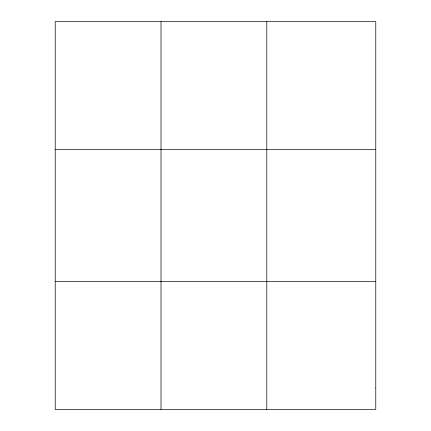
<?xml version="1.0" encoding="UTF-8"?>
<svg xmlns="http://www.w3.org/2000/svg" width="431" height="431" viewBox="0 0 431 431"><rect width="100%" height="100%" fill="white"/><g stroke="black" fill="none" stroke-linecap="round" stroke-linejoin="round"><path stroke-width="0.65" d="M161.005 409.45L161.005 21.55M266.789 409.45L266.789 21.55M55.222 149.557L375.778 149.557M55.222 281.443L375.778 281.443M375.778 388.115L375.778 409.45L55.222 409.45L55.222 21.55L375.778 21.55L375.778 388.115"/></g></svg>
